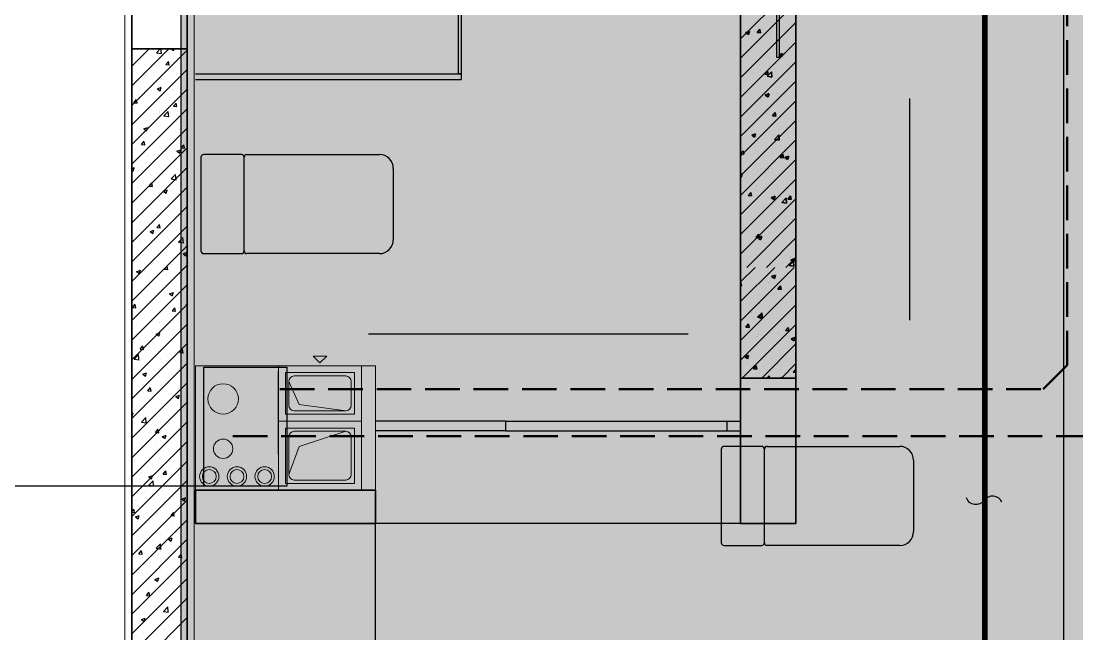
# Model space of a CAD drawing. Header units: inches. Extents: x 143994 to 247866, y 243815 to 272761.
# Drawn here: x 157226 to 161041, y 254842 to 257056 of the extents above; entities that cross this region are included whole.
import ezdxf

# ---------------------------------------------------------------- set-up
doc = ezdxf.new("R2010")
doc.units = ezdxf.units.IN
doc.header["$LTSCALE"] = 1000
doc.header["$MEASUREMENT"] = 0
doc.linetypes.add('DASH', pattern=[0.35, 0.25, -0.1])
doc.layers.get('DEFPOINTS').update_dxf_attribs({"color": 62})
for name, color, linetype in [('0-建筑1F', 127, 'Continuous'), ('0-建筑2F', 127, 'Continuous'), ('00污水标注', 130, 'Continuous'), ('00给水标注', 13, 'Continuous'), ('A-ANNO-NOTE', 4, 'Continuous'), ('A-ARCHLINE', 1, 'Continuous'), ('MISC 杂项', 8, 'Continuous'), ('PUB_HATCH', 8, 'Continuous'), ('WINDOW', 8, 'Continuous'), ('厨卫', 44, 'Continuous')]:
    doc.layers.add(name, color=color, linetype=linetype)
for name, color, linetype, lineweight in [('00污水管', 120, 'DASH', 50), ('A-Flr-Opng', 14, 'Continuous', 9), ('A-Wall', 254, 'Continuous', 35), ('W-保温层', 8, 'Continuous', 13)]:
    doc.layers.add(name, color=color, linetype=linetype, lineweight=lineweight)
doc.layers.add('A-ANNO-NPLT', color=250, linetype='Continuous', plot=False)

# ---------------------------------------------------------------- blocks, each defined once
blk = doc.blocks.new('QWQW8EF')
at = {"layer": '00污水标注', "elevation": 0}
blk.add_lwpolyline([(641701.1, -506262.2, 0.575183), (641636.9, -506256.3, -0.604745), (641572.7, -506247.5, -16.924828)], format="xyb", dxfattribs=at)
at = {"layer": '00污水管', "ltscale": 0.5}
for p, q in [((641636.9, -505809.5), (641636.9, -497335.6)), ((641936.9, -505768.3), (641936.9, -497335.6)), ((641850.5, -505854.7), (641936.9, -505768.3)), ((639091.9, -505854.7), (641850.5, -505854.7)), ((641636.9, -505967.6), (641636.9, -505891.8)), ((638921.9, -506024.7), (642150.5, -506024.7)), ((641636.9, -506256.3), (641636.9, -506077.5))]:
    blk.add_line(p, q, dxfattribs=at)
at = {"layer": '00给水标注'}
blk.add_line((638816.9, -506204.7), (638051.4, -506204.7), dxfattribs=at)
blk.add_lwpolyline([(639116.9, -505774.7), (639116.9, -506204.7), (638816.9, -506204.7), (638816.9, -505774.7)], close=True, dxfattribs=at)
blk = doc.blocks.new('144')
at = {"layer": 'A-ARCHLINE', "color": 127}
blk.add_line((639116.9, -384695.3), (639116.9, -384395.3), dxfattribs=at)
at = {"layer": 'A-Flr-Opng', "color": 127}
for p, q in [((639266.9, -384365.3), (639241.9, -384340.3)), ((639241.9, -384340.3), (639291.9, -384340.3)), ((639291.9, -384340.3), (639266.9, -384365.3)), ((638816.9, -384825.3), (638816.9, -384375.3)), ((638816.9, -384375.3), (639416.9, -384375.3)), ((639116.9, -384375.3), (639416.9, -384375.3)), ((639116.9, -384575.3), (639116.9, -384375.3)), ((639416.9, -384375.3), (639466.9, -384375.3)), ((639416.9, -384375.3), (639416.9, -384575.3)), ((639416.9, -384375.3), (639416.9, -384825.3)), ((639466.9, -384825.3), (639466.9, -384375.3)), ((639141.9, -384400.3), (639391.9, -384400.3)), ((639141.9, -384550.3), (639141.9, -384400.3)), ((639153.9, -384518.3), (639153.9, -384432.3)), ((639153.9, -384432.3), (639191.5, -384515.6)), ((639173.9, -384412.3), (639359.9, -384412.3)), ((639379.9, -384432.3), (639379.9, -384518.3)), ((639391.9, -384400.3), (639391.9, -384550.3)), ((639359.9, -384538.3), (639173.9, -384538.3)), ((639191.5, -384515.6), (639359.9, -384538.3)), ((639416.9, -384575.3), (639116.9, -384575.3)), ((639116.9, -384575.3), (639116.9, -384825.3)), ((639416.9, -384575.3), (639116.9, -384575.3)), ((639391.9, -384550.3), (639141.9, -384550.3)), ((639416.9, -384825.3), (639416.9, -384575.3)), ((639391.9, -384600.3), (639141.9, -384600.3)), ((639141.9, -384600.3), (639141.9, -384800.3)), ((639359.9, -384612.3), (639173.9, -384612.3)), ((639191.5, -384666.6), (639359.9, -384612.3)), ((639391.9, -384800.3), (639391.9, -384600.3)), ((639153.9, -384632.3), (639153.9, -384768.3)), ((639379.9, -384768.3), (639379.9, -384632.3)), ((639153.9, -384768.3), (639191.5, -384666.6)), ((639141.9, -384800.3), (639391.9, -384800.3)), ((639173.9, -384788.3), (639359.9, -384788.3)), ((639416.9, -384825.3), (638816.9, -384825.3)), ((639116.9, -384825.3), (639416.9, -384825.3))]:
    blk.add_line(p, q, dxfattribs=at)
for centre, radius in [((638916.9, -384495.3), 55), ((638916.9, -384675.3), 35), ((638866.9, -384775.3), 35), ((638866.9, -384775.3), 25), ((638966.9, -384775.3), 35), ((638966.9, -384775.3), 25), ((639066.9, -384775.3), 35), ((639066.9, -384775.3), 25)]:
    blk.add_circle(centre, radius, dxfattribs=at)
for centre, start, end in [((639173.9, -384432.3), 90, 180), ((639359.9, -384432.3), 0, 90), ((639173.9, -384518.3), 180, 270), ((639359.9, -384518.3), 270, 0), ((639173.9, -384632.3), 90, 180), ((639359.9, -384632.3), 0, 90), ((639173.9, -384768.3), 180, 270), ((639359.9, -384768.3), 270, 0)]:
    blk.add_arc(centre, 20, start, end, dxfattribs=at)
at = {"layer": 'A-Wall', "color": 127}
for p, q in [((638586.9, -380010.3), (638586.9, -387950.3)), ((638786.9, -387950.3), (638786.9, -380010.3)), ((640786.9, -384945.3), (640786.9, -381650.3)), ((640986.9, -381995.3), (640986.9, -384945.3)), ((638786.9, -383230.3), (638586.9, -383230.3)), ((640986.9, -384420.3), (640786.9, -384420.3)), ((638816.9, -384945.3), (638816.9, -384825.3)), ((638816.9, -384825.3), (639466.9, -384825.3)), ((639466.9, -384825.3), (639466.9, -384945.3)), ((639466.9, -384945.3), (638816.9, -384945.3)), ((640986.9, -384945.3), (640786.9, -384945.3))]:
    blk.add_line(p, q, dxfattribs=at)
at = {"layer": 'A-Wall', "color": 127, "linetype": 'Continuous'}
for p, q in [((640786.9, -383194), (640986.9, -382994)), ((640786.9, -383264.7), (640986.9, -383064.7)), ((640786.9, -383335.4), (640986.9, -383135.4)), ((640896.2, -383131), (640896.2, -383131)), ((640977.1, -383135.4), (640977.1, -383135.4)), ((640795.1, -383143.8), (640795.1, -383143.8)), ((640805, -383172), (640819, -383166.6)), ((640805, -383172), (640815, -383178.7)), ((640815, -383179), (640819, -383166.9)), ((640837.9, -383168.4), (640837.9, -383168.4)), ((640846.8, -383171.3), (640856.4, -383159.9)), ((640846.8, -383171.3), (640858.8, -383172.4)), ((640858.8, -383172.6), (640856.4, -383160.1)), ((640860.5, -383155.4), (640860.5, -383155.4)), ((640964.2, -383151.8), (640964.2, -383151.8)), ((640786.9, -383406.2), (640986.9, -383206.2)), ((640792.7, -383210.4), (640792.7, -383210.4)), ((640893, -383184.5), (640893, -383184.5)), ((640893.7, -383197.6), (640893.7, -383197.6)), ((640911.6, -383230.6), (640911.6, -383230.6)), ((640924.4, -383252.5), (640938.4, -383247.2)), ((640934.3, -383259.5), (640938.4, -383247.4)), ((640961.6, -383224.1), (640961.6, -383224.1)), ((640786.9, -383476.9), (640986.9, -383276.9)), ((640790.3, -383277), (640790.3, -383277)), ((640852.3, -383274.8), (640852.3, -383274.8)), ((640854, -383286.7), (640854, -383286.7)), ((640891.3, -383264.2), (640891.3, -383264.2)), ((640924.4, -383252.5), (640934.4, -383259.3)), ((640968.9, -383254.7), (640968.9, -383254.7)), ((640789.4, -383309.1), (640789.4, -383309.1)), ((640858.9, -383309.5), (640858.9, -383309.5)), ((640874.6, -383321.8), (640884.2, -383310.3)), ((640874.6, -383321.8), (640886.5, -383322.8)), ((640882.3, -383329.6), (640897.9, -383313.3)), ((640886.5, -383323), (640884.2, -383310.5)), ((640896.2, -383313.6), (640896.2, -383313.6)), ((640900.1, -383332.5), (640897.9, -383313.5)), ((640900.2, -383318.7), (640900.2, -383318.7)), ((640909, -383302.9), (640909, -383302.9)), ((640960.8, -383291.3), (640960.8, -383291.3)), ((640984.8, -383293), (640984.8, -383293)), ((640786.9, -383547.6), (640986.9, -383347.6)), ((640787.8, -383343.6), (640787.8, -383343.6)), ((640882.3, -383329.6), (640900.1, -383332.3)), ((640888.9, -383330.8), (640888.9, -383330.8)), ((640806.3, -383388.4), (640806.3, -383388.4)), ((640814.2, -383388.4), (640814.2, -383388.4)), ((640856.4, -383381.8), (640856.4, -383381.8)), ((640875.7, -383397.6), (640889.7, -383392.2)), ((640875.7, -383397.6), (640885.7, -383404.3)), ((640885.7, -383404.5), (640889.7, -383392.4)), ((640886.4, -383397.4), (640886.4, -383397.4)), ((640921, -383392.9), (640921, -383392.9)), ((640932.1, -383371.8), (640932.1, -383371.8)), ((640976.6, -383388.7), (640976.6, -383388.7)), ((640786.9, -383618.3), (640986.9, -383418.3)), ((640859.9, -383408.7), (640859.9, -383408.7)), ((640803.8, -383460.7), (640803.8, -383460.7)), ((640879.5, -383450.7), (640879.5, -383450.7)), ((640884, -383463.9), (640884, -383463.9)), ((640902.3, -383472.2), (640911.9, -383460.7)), ((640902.3, -383472.2), (640914.3, -383473.3)), ((640914.3, -383473.5), (640911.9, -383460.9)), ((640786.9, -383689), (640986.9, -383489)), ((640817.4, -383517.5), (640817.4, -383517.5)), ((640882, -383495.1), (640882, -383495.1)), ((640953.2, -383513), (640953.2, -383513)), ((640968.3, -383508), (640968.3, -383508)), ((640985.4, -383515.5), (640985.4, -383515.5)), ((640826.9, -383529.6), (640826.9, -383529.6)), ((640827.1, -383542.6), (640841.1, -383537.2)), ((640827.1, -383542.6), (640837, -383549.3)), ((640837, -383549.5), (640841.1, -383537.5)), ((640851.7, -383528), (640851.7, -383528)), ((640881.6, -383530.5), (640881.6, -383530.5)), ((640908.9, -383557.5), (640924.4, -383541.3)), ((640924.2, -383522), (640924.2, -383522)), ((640926.6, -383560.4), (640924.4, -383541.4)), ((640786.9, -383759.7), (640986.9, -383559.7)), ((640899.6, -383571.9), (640899.6, -383571.9)), ((640900.6, -383591.9), (640900.6, -383591.9)), ((640908.9, -383557.5), (640926.6, -383560.3)), ((640950.7, -383585.3), (640950.7, -383585.3)), ((640983, -383582.1), (640983, -383582.1)), ((640786.9, -383609.7), (640796.2, -383598.6)), ((640786.9, -383610.1), (640798.6, -383611.2)), ((640786.9, -383830.4), (640986.9, -383630.4)), ((640798.6, -383611.4), (640796.2, -383598.8)), ((640842.2, -383596.8), (640842.2, -383596.8)), ((640879.1, -383597.1), (640879.1, -383597.1)), ((640930.1, -383622.7), (640939.7, -383611.2)), ((640930.1, -383622.7), (640942, -383623.7)), ((640942, -383623.9), (640939.7, -383611.4)), ((640946.5, -383623.1), (640960.5, -383617.8)), ((640946.5, -383623.1), (640956.4, -383629.8)), ((640949, -383601.3), (640949, -383601.3)), ((640956.4, -383630.1), (640960.5, -383618)), ((640848, -383670.7), (640848, -383670.7)), ((640859.3, -383661.9), (640859.3, -383661.9)), ((640876.7, -383663.7), (640876.7, -383663.7)), ((640898.1, -383664.2), (640898.1, -383664.2)), ((640973.8, -383654.2), (640973.8, -383654.2)), ((640976, -383641.9), (640976, -383641.9)), ((640980.6, -383648.7), (640980.6, -383648.7)), ((640786.9, -383684.4), (640792.4, -383682.3)), ((640786.9, -383693.4), (640788.4, -383694.3)), ((640786.9, -383901.1), (640986.9, -383701.1)), ((640788.4, -383694.6), (640792.4, -383682.5)), ((640803.3, -383699), (640803.3, -383699)), ((640910.1, -383703.5), (640910.1, -383703.5)), ((640845.4, -383743), (640845.4, -383743)), ((640845.5, -383725.8), (640845.5, -383725.8)), ((640874.3, -383730.3), (640874.3, -383730.3)), ((640921.2, -383733.1), (640921.2, -383733.1)), ((640952.2, -383730.4), (640952.2, -383730.4)), ((640978.1, -383715.3), (640978.1, -383715.3)), ((640786.9, -383971.8), (640986.9, -383771.8)), ((640795.4, -383749.6), (640795.4, -383749.6)), ((640814.4, -383760.5), (640824, -383749.1)), ((640814.4, -383760.5), (640826.3, -383761.6)), ((640826.3, -383761.8), (640824, -383749.3)), ((640851.1, -383781.3), (640851.1, -383781.3)), ((640897.8, -383768.2), (640911.8, -383762.8)), ((640897.8, -383768.2), (640907.7, -383774.9)), ((640907.7, -383775.1), (640911.8, -383763)), ((640935.4, -383785.4), (640951, -383769.2)), ((640935.4, -383785.4), (640953.2, -383788.2)), ((640953.2, -383788.4), (640950.9, -383769.4)), ((640957.8, -383773.1), (640967.4, -383761.6)), ((640957.8, -383773.1), (640969.8, -383774.1)), ((640969.8, -383774.4), (640967.4, -383761.8)), ((640967.7, -383761.3), (640967.7, -383761.3)), ((640975.7, -383781.8), (640975.7, -383781.8)), ((640792.8, -383821.9), (640792.8, -383821.9)), ((640868.6, -383811.9), (640868.6, -383811.9)), ((640870.3, -383805.2), (640870.3, -383805.2)), ((640871.8, -383796.8), (640871.8, -383796.8)), ((640977, -383809.7), (640977, -383809.7)), ((640809.2, -384020.3), (640986.9, -383842.6)), ((640899, -383825.2), (640899, -383825.2)), ((640973.3, -383848.4), (640973.3, -383848.4)), ((640816, -383890.8), (640816, -383890.8)), ((640842.1, -383911), (640851.7, -383899.5)), ((640854.1, -383912.3), (640851.7, -383899.7)), ((640869.4, -383863.4), (640869.4, -383863.4)), ((640942.3, -383874.2), (640942.3, -383874.2)), ((640975.4, -383895.2), (640975.4, -383895.2)), ((640831.3, -383907.4), (640831.3, -383907.4)), ((640842.1, -383911), (640854.1, -383912)), ((640849.1, -383913.2), (640863.1, -383907.8)), ((640849.1, -383913.2), (640859.1, -383919.9)), ((640858.7, -383915.2), (640858.7, -383915.2)), ((640859.1, -383920.1), (640863.1, -383908)), ((640867, -383930), (640867, -383930)), ((640873.5, -383934.2), (640873.5, -383934.2)), ((640879.9, -384020.3), (640986.9, -383913.3)), ((640938.1, -383911.9), (640938.1, -383911.9)), ((640970.8, -383915), (640970.8, -383915)), ((640985.6, -383923.5), (640986.9, -383921.9)), ((640985.6, -383923.5), (640986.9, -383923.7)), ((640889.7, -383953.1), (640889.7, -383953.1)), ((640939.7, -383946.5), (640939.7, -383946.5)), ((640980.3, -383938.7), (640980.3, -383938.7)), ((640791.5, -384009), (640791.5, -384009)), ((640864.5, -383996.6), (640864.5, -383996.6)), ((640898.3, -384013.5), (640898.3, -384013.5)), ((640950.6, -384020.3), (640986.9, -383984)), ((640961.9, -384013.4), (640977.5, -383997.1)), ((640961.9, -384013.4), (640979.7, -384016.1)), ((640967.1, -384014.5), (640967.1, -384014.5)), ((640968.4, -383981.6), (640968.4, -383981.6)), ((640968.5, -383993.7), (640982.5, -383988.3)), ((640968.5, -383993.7), (640978.5, -384000.4)), ((640979.7, -384016.3), (640977.5, -383997.3)), ((640978.5, -384000.6), (640982.5, -383988.6)), ((640786.9, -384072.5), (640839.1, -384020.3)), ((640786.9, -384143.2), (640909.9, -384020.3)), ((640786.9, -384213.9), (640980.6, -384020.3)), ((640787.4, -384022.3), (640787.4, -384022.3)), ((640899, -384053), (640913, -384047.6)), ((640899, -384053), (640908.9, -384059.7)), ((640909, -384059.9), (640913.1, -384047.8)), ((640957.4, -384040.1), (640957.4, -384040.1)), ((640962.9, -384015.4), (640962.9, -384015.4)), ((640786.9, -384074.6), (640787.4, -384074)), ((640786.9, -384284.6), (640986.9, -384084.6)), ((640786.9, -384086.3), (640789.7, -384086.6)), ((640789.8, -384086.8), (640787.5, -384074.3)), ((640824.2, -384055.5), (640824.2, -384055.5)), ((640831.1, -384056.7), (640831.1, -384056.7)), ((640888.9, -384073.9), (640888.9, -384073.9)), ((640894.5, -384060.2), (640894.5, -384060.2)), ((640921.2, -384098.1), (640930.9, -384086.6)), ((640930.9, -384060), (640930.9, -384060)), ((640933.3, -384099.3), (640931, -384086.8)), ((640904.8, -384119), (640904.8, -384119)), ((640921.2, -384098.1), (640933.2, -384099.1)), ((640954.9, -384112.4), (640954.9, -384112.4)), ((640786.9, -384355.3), (640986.9, -384155.3)), ((640854.3, -384150.2), (640854.3, -384150.2)), ((640886.4, -384140.5), (640886.4, -384140.5)), ((640892, -384162.2), (640892, -384162.2)), ((640970.9, -384130.2), (640970.9, -384130.2)), ((640827.4, -384184.5), (640827.4, -384184.5)), ((640847.6, -384200), (640863.2, -384183.8)), ((640847.6, -384200), (640865.4, -384202.7)), ((640850.3, -384198), (640864.3, -384192.6)), ((640850.3, -384198), (640860.3, -384204.7)), ((640852.2, -384197.8), (640852.2, -384197.8)), ((640860.4, -384204.9), (640864.4, -384192.8)), ((640865.5, -384202.9), (640863.3, -384183.9)), ((640902.3, -384191.2), (640902.3, -384191.2)), ((640934.2, -384189.1), (640934.2, -384189.1)), ((640978, -384181.3), (640978, -384181.3)), ((640986.7, -384193), (640986.7, -384193)), ((640792.7, -384420.3), (640986.9, -384226.1)), ((640805.5, -384236), (640815.2, -384224.5)), ((640805.5, -384236), (640817.5, -384237)), ((640817.6, -384237.2), (640815.2, -384224.7)), ((640884, -384207), (640884, -384207)), ((640949, -384248.5), (640958.6, -384237)), ((640961, -384249.8), (640958.7, -384237.3)), ((640799.6, -384276.7), (640799.6, -384276.7)), ((640846, -384269.6), (640846, -384269.6)), ((640849.6, -384270.1), (640849.6, -384270.1)), ((640852.2, -384263.9), (640852.2, -384263.9)), ((640881.6, -384273.6), (640881.6, -384273.6)), ((640925.4, -384260.2), (640925.4, -384260.2)), ((640949, -384248.5), (640960.9, -384249.6)), ((640959, -384268.4), (640959, -384268.4)), ((640962.7, -384249.6), (640962.7, -384249.6)), ((640969.7, -384278.5), (640983.7, -384273.1)), ((640969.7, -384278.5), (640979.7, -384285.2)), ((640979.7, -384285.4), (640983.8, -384273.4)), ((640984.3, -384259.5), (640984.3, -384259.5)), ((640863.4, -384420.3), (640986.9, -384296.8)), ((640893.9, -384313.5), (640893.9, -384313.5)), ((640797, -384349), (640797, -384349)), ((640801.7, -384343), (640815.7, -384337.6)), ((640801.7, -384343), (640811.6, -384349.7)), ((640811.7, -384349.9), (640815.7, -384337.9)), ((640872.8, -384339), (640872.8, -384339)), ((640879.1, -384340.2), (640879.1, -384340.2)), ((640981.8, -384326.1), (640981.8, -384326.1)), ((640813.3, -384366.1), (640813.3, -384366.1)), ((640833.3, -384386.4), (640842.9, -384374.9)), ((640833.3, -384386.4), (640845.2, -384387.5)), ((640845.3, -384387.7), (640843, -384375.1)), ((640855.4, -384392.9), (640855.4, -384392.9)), ((640920, -384370.6), (640920, -384370.6)), ((640934.1, -384420.3), (640986.9, -384367.5)), ((640970.3, -384383.5), (640970.3, -384383.5)), ((640976.7, -384399), (640986.4, -384387.5)), ((640979.4, -384392.7), (640979.4, -384392.7)), ((640986.9, -384390.2), (640986.5, -384387.7)), ((640820.2, -384417.9), (640820.2, -384417.9)), ((640853.7, -384403.5), (640853.7, -384403.5)), ((640876.7, -384406.8), (640876.7, -384406.8)), ((640881.5, -384420.3), (640889.7, -384411.7)), ((640890.8, -384420.3), (640889.8, -384411.9)), ((640929.5, -384420.3), (640935.1, -384418.2)), ((640934.5, -384420.3), (640935.1, -384418.4)), ((640946.5, -384401.3), (640946.5, -384401.3)), ((640962.2, -384397.4), (640962.2, -384397.4)), ((640976.7, -384399), (640986.9, -384399.9))]:
    blk.add_line(p, q, dxfattribs=at)
at = {"layer": 'MISC 杂项', "color": 127}
blk.add_line((640786.9, -384945.3), (639466.9, -384945.3), dxfattribs=at)
at = {"layer": 'PUB_HATCH', "color": 127, "linetype": 'Continuous'}
for p, q in [((638586.9, -383293.3), (638649.9, -383230.3)), ((638586.9, -383364), (638720.6, -383230.3)), ((638586.9, -383434.7), (638786.9, -383234.7)), ((638641.5, -383249), (638641.5, -383249)), ((638676.1, -383244.6), (638689.8, -383230.3)), ((638676.1, -383244.6), (638693.9, -383247.3)), ((638693.6, -383247.7), (638691.6, -383230.3)), ((638717.3, -383239), (638717.3, -383239)), ((638728.8, -383230.3), (638738.1, -383236.5)), ((638734.7, -383248.3), (638734.7, -383248.3)), ((638737.8, -383237), (638740.1, -383230.3)), ((638740, -383246), (638740, -383246)), ((638591.4, -383255.6), (638591.4, -383255.6)), ((638612.7, -383282.3), (638612.7, -383282.3)), ((638618, -383268.3), (638618, -383268.3)), ((638639, -383258.8), (638639, -383258.8)), ((638709.8, -383287.3), (638719.4, -383275.8)), ((638709.8, -383287.3), (638721.8, -383288.4)), ((638721.5, -383288.9), (638719.1, -383276.3)), ((638719.4, -383286.9), (638719.4, -383286.9)), ((638586.9, -383505.4), (638786.9, -383305.4)), ((638588.9, -383327.9), (638588.9, -383327.9)), ((638636.6, -383325.3), (638636.6, -383325.3)), ((638664.6, -383317.9), (638664.6, -383317.9)), ((638737.6, -383312.5), (638737.6, -383312.5)), ((638694.4, -383338.3), (638694.4, -383338.3)), ((638586.9, -383576.1), (638786.9, -383376.1)), ((638612, -383396.8), (638612, -383396.8)), ((638634.2, -383391.9), (638634.2, -383391.9)), ((638679.5, -383374.9), (638693.5, -383369.5)), ((638679.5, -383374.9), (638689.4, -383381.6)), ((638680.5, -383389.1), (638680.5, -383389.1)), ((638689.1, -383382.1), (638693.2, -383370)), ((638735.2, -383379.1), (638735.2, -383379.1)), ((638738.3, -383380.2), (638738.3, -383380.2)), ((638594.1, -383425.2), (638603.7, -383413.7)), ((638594.1, -383425.2), (638606, -383426.3)), ((638605.8, -383426.8), (638603.4, -383414.2)), ((638615.9, -383411.4), (638615.9, -383411.4)), ((638722.7, -383415.9), (638722.7, -383415.9)), ((638737.5, -383437.8), (638747.2, -383426.3)), ((638737.5, -383437.8), (638749.5, -383438.8)), ((638749.2, -383439.3), (638746.9, -383426.8)), ((638586.9, -383646.8), (638786.9, -383446.8)), ((638631.7, -383458.5), (638631.7, -383458.5)), ((638685.7, -383459), (638685.7, -383459)), ((638686.2, -383457.6), (638686.2, -383457.6)), ((638702.6, -383472.5), (638718.2, -383456.3)), ((638702.6, -383472.5), (638720.4, -383475.3)), ((638720.1, -383475.6), (638717.9, -383456.6)), ((638732.7, -383445.7), (638732.7, -383445.7)), ((638735.8, -383452.5), (638735.8, -383452.5)), ((638586.9, -383717.5), (638786.9, -383517.5)), ((638630.8, -383519.9), (638644.8, -383514.5)), ((638640.5, -383527.1), (638644.5, -383515)), ((638640.7, -383490.7), (638640.7, -383490.7)), ((638730.3, -383512.3), (638730.3, -383512.3)), ((638734.1, -383501.6), (638734.1, -383501.6)), ((638747.5, -383495.2), (638747.5, -383495.2)), ((638617.5, -383521.6), (638617.5, -383521.6)), ((638629.3, -383525.1), (638629.3, -383525.1)), ((638630.8, -383519.9), (638640.8, -383526.6)), ((638633.1, -383537.9), (638633.1, -383537.9)), ((638683.2, -383531.3), (638683.2, -383531.3)), ((638758.9, -383521.4), (638758.9, -383521.4)), ((638586.9, -383788.2), (638786.9, -383588.2)), ((638601.8, -383592.9), (638601.8, -383592.9)), ((638621.8, -383575.6), (638631.5, -383564.2)), ((638621.8, -383575.6), (638633.8, -383576.7)), ((638626.9, -383591.7), (638626.9, -383591.7)), ((638633.5, -383577.2), (638631.2, -383564.7)), ((638693.8, -383591.6), (638693.8, -383591.6)), ((638727.9, -383578.9), (638727.9, -383578.9)), ((638750.2, -383600.4), (638764.2, -383595)), ((638765.3, -383588.2), (638774.9, -383576.7)), ((638765.3, -383588.2), (638777.3, -383589.2)), ((638777, -383589.7), (638774.6, -383577.2)), ((638630.6, -383610.2), (638630.6, -383610.2)), ((638643.9, -383619.8), (638643.9, -383619.8)), ((638706.3, -383600.2), (638706.3, -383600.2)), ((638708.5, -383597.4), (638708.5, -383597.4)), ((638750.2, -383600.4), (638760.1, -383607.1)), ((638750.7, -383624.3), (638750.7, -383624.3)), ((638759.8, -383607.6), (638763.9, -383595.5)), ((638586.9, -383859), (638786.9, -383659)), ((638586.9, -383663.1), (638596.2, -383659.5)), ((638586.9, -383668.1), (638592.1, -383671.6)), ((638591.8, -383672.1), (638595.9, -383660)), ((638624.4, -383658.2), (638624.4, -383658.2)), ((638725.4, -383645.4), (638725.4, -383645.4)), ((638780, -383662.5), (638780, -383662.5)), ((638653.7, -383679.1), (638653.7, -383679.1)), ((638668.7, -383699.1), (638668.7, -383699.1)), ((638729.1, -383700.4), (638744.7, -383684.2)), ((638729.1, -383700.4), (638746.9, -383703.2)), ((638746.6, -383703.5), (638744.4, -383684.5)), ((638775.5, -383703.6), (638775.5, -383703.6)), ((638586.9, -383929.7), (638786.9, -383729.7)), ((638622, -383724.8), (638622, -383724.8)), ((638649.6, -383726.1), (638659.2, -383714.6)), ((638649.6, -383726.1), (638661.5, -383727.1)), ((638661.3, -383727.6), (638658.9, -383715.1)), ((638685.6, -383710.9), (638685.6, -383710.9)), ((638701.5, -383745.4), (638715.5, -383740.1)), ((638701.5, -383745.4), (638711.5, -383752.1)), ((638711.2, -383752.6), (638715.2, -383740.6)), ((638723, -383712), (638723, -383712)), ((638727.4, -383741.4), (638727.4, -383741.4)), ((638777.5, -383734.8), (638777.5, -383734.8)), ((638601.1, -383758), (638601.1, -383758)), ((638616.9, -383774.8), (638616.9, -383774.8)), ((638720.6, -383778.6), (638720.6, -383778.6)), ((638733.5, -383754.8), (638733.5, -383754.8)), ((638586.9, -384000.4), (638786.9, -383800.4)), ((638619.6, -383791.4), (638619.6, -383791.4)), ((638629.8, -383801.3), (638629.8, -383801.3)), ((638674.8, -383820.3), (638674.8, -383820.3)), ((638724.8, -383813.7), (638724.8, -383813.7)), ((638736.5, -383805.8), (638736.5, -383805.8)), ((638617.1, -383858), (638617.1, -383858)), ((638671.9, -383828.2), (638671.9, -383828.2)), ((638693.2, -383844.8), (638693.2, -383844.8)), ((638718.2, -383845.2), (638718.2, -383845.2)), ((638778.7, -383832.7), (638778.7, -383832.7)), ((638586.9, -384071.1), (638786.9, -383871.1)), ((638622.2, -383899.1), (638622.2, -383899.1)), ((638652.9, -383890.5), (638666.9, -383885.1)), ((638652.9, -383890.5), (638662.8, -383897.2)), ((638662.5, -383897.7), (638666.6, -383885.6)), ((638672.2, -383892.6), (638672.2, -383892.6)), ((638677.3, -383876.5), (638687, -383865)), ((638677.3, -383876.5), (638689.3, -383877.6)), ((638689, -383878.1), (638686.7, -383865.5)), ((638748, -383882.6), (638748, -383882.6)), ((638590, -383903), (638590, -383903)), ((638614.7, -383924.5), (638614.7, -383924.5)), ((638696.8, -383907.5), (638696.8, -383907.5)), ((638715.7, -383911.7), (638715.7, -383911.7)), ((638755.7, -383928.3), (638771.2, -383912.1)), ((638755.7, -383928.3), (638773.5, -383931.1)), ((638773.1, -383931.5), (638770.9, -383912.5)), ((638586.9, -384141.8), (638786.9, -383941.8)), ((638619.6, -383971.4), (638619.6, -383971.4)), ((638685, -383964.2), (638685, -383964.2)), ((638695.4, -383961.5), (638695.4, -383961.5)), ((638772.2, -383971), (638786.3, -383965.6)), ((638772.2, -383971), (638782.2, -383977.7)), ((638781.9, -383978.2), (638786, -383966.1)), ((638586.9, -384212.5), (638786.9, -384012.5)), ((638612.3, -383991.1), (638612.3, -383991.1)), ((638657.8, -384009.7), (638657.8, -384009.7)), ((638713.3, -383978.3), (638713.3, -383978.3)), ((638732.9, -384008.1), (638732.9, -384008.1)), ((638764.6, -384014.2), (638764.6, -384014.2)), ((638593.2, -384032), (638593.2, -384032)), ((638604.2, -384035.5), (638618.2, -384030.1)), ((638604.2, -384035.5), (638614.2, -384042.2)), ((638613.9, -384042.7), (638617.9, -384030.6)), ((638616.3, -384028.1), (638616.3, -384028.1)), ((638642.8, -384040.3), (638642.8, -384040.3)), ((638700, -384036.5), (638700, -384036.5)), ((638705.1, -384027), (638714.7, -384015.5)), ((638705.1, -384027), (638717, -384028)), ((638710.9, -384044.9), (638710.9, -384044.9)), ((638716.8, -384028.5), (638714.4, -384016)), ((638769.1, -384023.7), (638769.1, -384023.7)), ((638586.9, -384283.2), (638786.9, -384083.2)), ((638609.8, -384057.7), (638609.8, -384057.7)), ((638590.1, -384119.2), (638590.1, -384119.2)), ((638607.4, -384124.3), (638607.4, -384124.3)), ((638618, -384111.3), (638618, -384111.3)), ((638692.7, -384098.1), (638692.7, -384098.1)), ((638708.4, -384111.5), (638708.4, -384111.5)), ((638716.5, -384102.6), (638716.5, -384102.6)), ((638723.6, -384116), (638737.6, -384110.6)), ((638723.6, -384116), (638733.5, -384122.7)), ((638724.8, -384115.8), (638724.8, -384115.8)), ((638733.2, -384123.2), (638737.3, -384111.1)), ((638766.5, -384096), (638766.5, -384096)), ((638586.9, -384353.9), (638786.9, -384153.9)), ((638589.4, -384164.8), (638599, -384153.4)), ((638589.4, -384164.8), (638601.3, -384165.9)), ((638601.1, -384166.4), (638598.7, -384153.9)), ((638732.8, -384177.4), (638742.5, -384165.9)), ((638744.5, -384178.9), (638742.2, -384166.4)), ((638782.2, -384156.3), (638786.9, -384151.3)), ((638782.2, -384156.3), (638786.9, -384157)), ((638605, -384190.9), (638605, -384190.9)), ((638663.8, -384181.5), (638663.8, -384181.5)), ((638706, -384178.1), (638706, -384178.1)), ((638713.9, -384174.9), (638713.9, -384174.9)), ((638732.8, -384177.4), (638744.8, -384178.4)), ((638586.9, -384424.6), (638786.9, -384224.6)), ((638621.2, -384240.4), (638621.2, -384240.4)), ((638684.4, -384217.4), (638684.4, -384217.4)), ((638685.8, -384218), (638685.8, -384218)), ((638602.5, -384257.4), (638602.5, -384257.4)), ((638611.2, -384260.4), (638611.2, -384260.4)), ((638615.7, -384281.3), (638615.7, -384281.3)), ((638661.3, -384253.8), (638661.3, -384253.8)), ((638674.9, -384261.1), (638688.9, -384255.7)), ((638674.9, -384261.1), (638684.9, -384267.8)), ((638684.6, -384268.3), (638688.6, -384256.2)), ((638703.6, -384244.6), (638703.6, -384244.6)), ((638728, -384244.9), (638728, -384244.9)), ((638732.3, -384261.3), (638732.3, -384261.3)), ((638737, -384243.8), (638737, -384243.8)), ((638586.9, -384495.4), (638786.9, -384295.4)), ((638617.1, -384315.3), (638626.8, -384303.8)), ((638617.1, -384315.3), (638629.1, -384316.3)), ((638628.8, -384316.8), (638626.5, -384304.3)), ((638646, -384319.7), (638646, -384319.7)), ((638701.1, -384311.2), (638701.1, -384311.2)), ((638760.6, -384327.8), (638770.2, -384316.3)), ((638772.3, -384329.4), (638769.9, -384316.8)), ((638595.2, -384351.1), (638610.8, -384334.9)), ((638595.2, -384351.1), (638613, -384353.9)), ((638600.1, -384324), (638600.1, -384324)), ((638608.7, -384332.7), (638608.7, -384332.7)), ((638612.7, -384354.2), (638610.5, -384335.2)), ((638684.4, -384322.7), (638684.4, -384322.7)), ((638692.1, -384351.3), (638692.1, -384351.3)), ((638752.8, -384324.2), (638752.8, -384324.2)), ((638760.6, -384327.8), (638772.6, -384328.9)), ((638586.9, -384566.1), (638786.9, -384366.1)), ((638597.7, -384390.6), (638597.7, -384390.6)), ((638698.7, -384377.8), (638698.7, -384377.8)), ((638758.1, -384384.9), (638758.1, -384384.9)), ((638607.1, -384421.9), (638607.1, -384421.9)), ((638626.3, -384406.1), (638640.3, -384400.7)), ((638626.3, -384406.1), (638636.2, -384412.8)), ((638631.8, -384401.6), (638631.8, -384401.6)), ((638635.9, -384413.3), (638640, -384401.2)), ((638713.9, -384426.4), (638713.9, -384426.4)), ((638586.9, -384636.8), (638786.9, -384436.8)), ((638595.2, -384457.2), (638595.2, -384457.2)), ((638644.9, -384465.7), (638654.5, -384454.2)), ((638644.9, -384465.7), (638656.8, -384466.8)), ((638649.3, -384448.8), (638649.3, -384448.8)), ((638656.6, -384467.3), (638654.2, -384454.7)), ((638683.8, -384470.7), (638683.8, -384470.7)), ((638696.3, -384444.4), (638696.3, -384444.4)), ((638705.5, -384463.8), (638705.5, -384463.8)), ((638755.6, -384457.2), (638755.6, -384457.2)), ((638756, -384453.3), (638756, -384453.3)), ((638586.9, -384707.5), (638786.9, -384507.5)), ((638745.6, -384486.6), (638759.6, -384481.2)), ((638745.6, -384486.6), (638755.6, -384493.3)), ((638755.3, -384493.8), (638759.3, -384481.7)), ((638586.9, -384547.5), (638591.6, -384545.7)), ((638587.2, -384558.3), (638591.3, -384546.2)), ((638592.8, -384523.8), (638592.8, -384523.8)), ((638615.1, -384534.6), (638615.1, -384534.6)), ((638652.9, -384542.7), (638652.9, -384542.7)), ((638674.1, -384528.1), (638674.1, -384528.1)), ((638693.8, -384511), (638693.8, -384511)), ((638703, -384536.1), (638703, -384536.1)), ((638731.7, -384514.6), (638731.7, -384514.6)), ((638778.7, -384526.1), (638778.7, -384526.1)), ((638780.8, -384532.6), (638780.8, -384532.6)), ((638586.9, -384557.4), (638587.5, -384557.8)), ((638586.9, -384778.2), (638786.9, -384578.2)), ((638621.8, -384579), (638637.3, -384562.8)), ((638621.8, -384579), (638639.6, -384581.8)), ((638639.2, -384582.1), (638637, -384563.2)), ((638691.4, -384577.5), (638691.4, -384577.5)), ((638590.4, -384590.3), (638590.4, -384590.3)), ((638600.3, -384621.6), (638600.3, -384621.6)), ((638650.3, -384615), (638650.3, -384615)), ((638672.6, -384616.2), (638682.3, -384604.7)), ((638672.6, -384616.2), (638684.6, -384617.2)), ((638684.3, -384617.7), (638682, -384605.2)), ((638691.5, -384604.6), (638691.5, -384604.6)), ((638726.1, -384605), (638726.1, -384605)), ((638586.9, -384848.9), (638786.9, -384648.9)), ((638587.9, -384656.9), (638587.9, -384656.9)), ((638635.1, -384630.3), (638635.1, -384630.3)), ((638677.3, -384657.1), (638677.3, -384657.1)), ((638689, -384644.1), (638689, -384644.1)), ((638697, -384631.6), (638711, -384626.3)), ((638697, -384631.6), (638706.9, -384638.3)), ((638706.6, -384638.8), (638710.7, -384626.8)), ((638741.9, -384634.8), (638741.9, -384634.8)), ((638784.1, -384661.6), (638784.1, -384661.6)), ((638597.7, -384693.9), (638597.7, -384693.9)), ((638673.5, -384683.9), (638673.5, -384683.9)), ((638586.9, -384919.6), (638786.9, -384719.6)), ((638595.3, -384731.9), (638595.3, -384731.9)), ((638683.2, -384723.9), (638683.2, -384723.9)), ((638686.5, -384710.7), (638686.5, -384710.7)), ((638702.1, -384736.4), (638702.1, -384736.4)), ((638620.9, -384762.8), (638620.9, -384762.8)), ((638648.3, -384776.7), (638662.3, -384771.3)), ((638648.3, -384776.7), (638658.3, -384783.4)), ((638658, -384783.9), (638662, -384771.8)), ((638684.1, -384777.3), (638684.1, -384777.3)), ((638700.4, -384766.6), (638710, -384755.1)), ((638700.4, -384766.6), (638712.3, -384767.6)), ((638712.1, -384768.1), (638709.7, -384755.6)), ((638731.1, -384767.8), (638731.1, -384767.8)), ((638747.2, -384746.2), (638747.2, -384746.2)), ((638586.9, -384990.3), (638786.9, -384790.3)), ((638614.5, -384787.9), (638614.5, -384787.9)), ((638648.3, -384807), (638663.9, -384790.7)), ((638648.3, -384807), (638666.1, -384809.7)), ((638665.8, -384810.1), (638663.6, -384791.1)), ((638663.2, -384838.6), (638663.2, -384838.6)), ((638681.7, -384843.8), (638681.7, -384843.8)), ((638694.6, -384825), (638694.6, -384825)), ((638744.6, -384818.4), (638744.6, -384818.4)), ((638767.7, -384857.2), (638781.7, -384851.8)), ((638769.9, -384843.2), (638769.9, -384843.2)), ((638777.3, -384864.4), (638781.4, -384852.3)), ((638785.5, -384828.9), (638785.5, -384828.9)), ((638586.9, -385061), (638786.9, -384861)), ((638598.6, -384861), (638598.6, -384861)), ((638690.9, -384857.9), (638690.9, -384857.9)), ((638705.3, -384865.5), (638705.3, -384865.5)), ((638767.7, -384857.2), (638777.6, -384863.9)), ((638767.8, -384887.4), (638767.8, -384887.4)), ((638586.9, -384901.8), (638594.3, -384893)), ((638586.9, -384904.7), (638596.6, -384905.5)), ((638596.4, -384906), (638594, -384893.5)), ((638599.7, -384921.7), (638613.7, -384916.3)), ((638599.7, -384921.7), (638609.6, -384928.4)), ((638609.3, -384928.9), (638613.4, -384916.8)), ((638641.9, -384903.9), (638641.9, -384903.9)), ((638679.2, -384910.4), (638679.2, -384910.4)), ((638692, -384897.3), (638692, -384897.3)), ((638728.1, -384917), (638737.8, -384905.5)), ((638728.1, -384917), (638740.1, -384918.1)), ((638739.8, -384918.6), (638737.5, -384906)), ((638783.1, -384895.4), (638783.1, -384895.4)), ((638586.9, -385131.7), (638786.9, -384931.7)), ((638623.4, -384940.3), (638623.4, -384940.3)), ((638715.1, -384966.2), (638715.1, -384966.2)), ((638730.1, -384944.8), (638730.1, -384944.8)), ((638780.7, -384962), (638780.7, -384962)), ((638586.9, -385202.5), (638786.9, -385002.5)), ((638589.3, -384982.8), (638589.3, -384982.8)), ((638639.4, -384976.2), (638639.4, -384976.2)), ((638676.8, -384977), (638676.8, -384977)), ((638682.6, -384977.2), (638682.6, -384977.2)), ((638719, -385002.2), (638733, -384996.8)), ((638719, -385002.2), (638729, -385008.9)), ((638728.7, -385009.4), (638732.7, -384997.3)), ((638612.4, -385054.9), (638622.1, -385043.4)), ((638613.9, -385041.1), (638613.9, -385041.1)), ((638624.1, -385056.5), (638621.8, -385043.9)), ((638674.4, -385043.6), (638674.4, -385043.6)), ((638674.8, -385034.9), (638690.4, -385018.6)), ((638674.8, -385034.9), (638692.6, -385037.6)), ((638692.3, -385038), (638690.1, -385019)), ((638730.6, -385021.1), (638730.6, -385021.1)), ((638778.3, -385028.6), (638778.3, -385028.6)), ((638586.9, -385273.2), (638786.9, -385073.2)), ((638612.4, -385054.9), (638624.4, -385056)), ((638626.6, -385069.4), (638626.6, -385069.4)), ((638662.5, -385045.1), (638662.5, -385045.1)), ((638691.2, -385047), (638691.2, -385047)), ((638733.3, -385073.9), (638733.3, -385073.9)), ((638755.9, -385067.5), (638765.5, -385056)), ((638755.9, -385067.5), (638767.8, -385068.5)), ((638767.6, -385069), (638765.2, -385056.5)), ((638671.9, -385110.2), (638671.9, -385110.2)), ((638690.3, -385111.1), (638690.3, -385111.1)), ((638736.2, -385107.4), (638736.2, -385107.4)), ((638775.8, -385095.2), (638775.8, -385095.2)), ((638786.3, -385100.8), (638786.3, -385100.8)), ((638586.9, -385343.9), (638786.9, -385143.9)), ((638609.9, -385124), (638609.9, -385124)), ((638651.4, -385148.7), (638651.4, -385148.7)), ((638670.4, -385147.2), (638684.4, -385141.9)), ((638670.4, -385147.2), (638680.3, -385154)), ((638680, -385154.5), (638684.1, -385142.4)), ((638758.2, -385153.2), (638758.2, -385153.2)), ((638640.2, -385205.4), (638649.8, -385193.9)), ((638651.9, -385206.9), (638649.5, -385194.4)), ((638669.5, -385176.7), (638669.5, -385176.7)), ((638683.6, -385186.3), (638683.6, -385186.3)), ((638733.7, -385179.7), (638733.7, -385179.7)), ((638773.4, -385161.7), (638773.4, -385161.7)), ((638586.9, -385414.6), (638786.9, -385214.6)), ((638640.2, -385205.4), (638652.1, -385206.4)), ((638682, -385230.4), (638682, -385230.4)), ((638771, -385228.3), (638771, -385228.3)), ((638783.6, -385217.9), (638786.9, -385214)), ((638783.6, -385217.9), (638786.9, -385218.2)), ((638612.4, -385250.9), (638612.4, -385250.9)), ((638631, -385265.1), (638631, -385265.1)), ((638667.1, -385243.3), (638667.1, -385243.3)), ((638681.1, -385258.6), (638681.1, -385258.6)), ((638701.3, -385262.8), (638716.9, -385246.6)), ((638701.3, -385262.8), (638719.1, -385265.6)), ((638718.8, -385265.9), (638716.6, -385246.9)), ((638719.2, -385255.4), (638719.2, -385255.4)), ((638756.8, -385248.6), (638756.8, -385248.6)), ((638586.9, -385485.3), (638786.9, -385285.3)), ((638613.3, -385294.4), (638613.3, -385294.4)), ((638621.7, -385292.3), (638635.7, -385286.9)), ((638621.7, -385292.3), (638631.7, -385299)), ((638631.4, -385299.5), (638635.4, -385287.4)), ((638654.6, -385277.7), (638654.6, -385277.7)), ((638664.6, -385309.9), (638664.6, -385309.9)), ((638730, -385274.4), (638730, -385274.4)), ((638761.4, -385282.2), (638761.4, -385282.2)), ((638768.5, -385294.9), (638768.5, -385294.9)), ((638628.5, -385337.4), (638628.5, -385337.4)), ((638704.2, -385327.5), (638704.2, -385327.5))]:
    blk.add_line(p, q, dxfattribs=at)
at = {"layer": 'W-保温层', "color": 127}
for p, q in [((638561.9, -387950.3), (638561.9, -376410.3)), ((638811.9, -387950.3), (638811.9, -380010.3))]:
    blk.add_line(p, q, dxfattribs=at)
at = {"layer": 'WINDOW', "color": 127, "ltscale": 20}
for p, q in [((639936.9, -384575.2), (639466.9, -384575.2)), ((639936.9, -384575.2), (639936.9, -384610.2)), ((639936.9, -384575.3), (640786.9, -384575.3)), ((640736.9, -384575.3), (640736.9, -384610.2)), ((639936.9, -384610.2), (639466.9, -384610.2)), ((639936.9, -384610.2), (640786.9, -384610.2))]:
    blk.add_line(p, q, dxfattribs=at)
at = {"layer": '厨卫', "color": 127}
for p, q in [((639766.9, -383321.3), (639766.9, -382125.3)), ((639776.9, -382125.3), (639776.9, -383321.3)), ((638816.9, -383321.3), (639776.9, -383321.3)), ((639776.9, -383321.3), (639766.9, -383321.3)), ((639776.9, -383321.3), (639776.9, -383341.3)), ((638816.9, -383341.3), (639776.9, -383341.3)), ((638836.9, -383622.3), (638836.9, -383960.3)), ((638982.9, -383612.3), (638846.9, -383612.3)), ((638992.9, -383960.3), (638992.9, -383622.3)), ((638992.9, -383960.3), (638992.9, -383622.3)), ((639002.9, -383612.3), (639481.9, -383612.3)), ((639531.9, -383662.3), (639531.9, -383920.3)), ((638846.9, -383970.3), (638982.9, -383970.3)), ((639481.9, -383970.3), (639002.9, -383970.3)), ((639466.9, -387950.3), (639466.9, -384945.3))]:
    blk.add_line(p, q, dxfattribs=at)
for centre, radius, start, end in [((638846.9, -383622.3), 10, 90, 180), ((638982.9, -383622.3), 10, 360, 90), ((639002.9, -383622.3), 10, 90, 180), ((639481.9, -383662.3), 50, 360, 90), ((639481.9, -383920.3), 50, 270, 360), ((638846.9, -383960.3), 10, 180, 270), ((638982.9, -383960.3), 10, 270, 360), ((639002.9, -383960.3), 10, 180, 270)]:
    blk.add_arc(centre, radius, start, end, dxfattribs=at)
blk = doc.blocks.new('1442323')
at = {"layer": 'MISC 杂项', "color": 127}
blk.add_line((683416.9, -383469.3), (683416.9, -384269.3), dxfattribs=at)
at = {"layer": '厨卫', "color": 127}
for p, q in [((682936.9, -382049.3), (682936.9, -383319.3)), ((682946.9, -383319.3), (682946.9, -382049.3)), ((682936.9, -383319.3), (682946.9, -383319.3)), ((681461.9, -384319.3), (682616.9, -384319.3)), ((682736.9, -384735.6), (682736.9, -385073.6)), ((682882.9, -384725.6), (682746.9, -384725.6)), ((682892.9, -385073.6), (682892.9, -384735.6)), ((682892.9, -385073.6), (682892.9, -384735.6)), ((682902.9, -384725.6), (683381.9, -384725.6)), ((683431.9, -384775.6), (683431.9, -385033.6)), ((682746.9, -385083.6), (682882.9, -385083.6)), ((683381.9, -385083.6), (682902.9, -385083.6))]:
    blk.add_line(p, q, dxfattribs=at)
for centre, radius, start, end in [((682746.9, -384735.6), 10, 90, 180), ((682882.9, -384735.6), 10, 360, 90), ((682902.9, -384735.6), 10, 90, 180), ((683381.9, -384775.6), 50, 360, 90), ((683381.9, -385033.6), 50, 270, 360), ((682746.9, -385073.6), 10, 180, 270), ((682882.9, -385073.6), 10, 270, 360), ((682902.9, -385073.6), 10, 180, 270)]:
    blk.add_arc(centre, radius, start, end, dxfattribs=at)
blk = doc.blocks.new('fengpitukuang')
at = {"layer": 'A-ANNO-NOTE', "const_width": 12.6, "flags": 128}
blk.add_lwpolyline([(24558.4, -26932.9), (24558.4, -12461.8), (14410.9, -12461.8), (14410.9, -26932.9)], close=True, dxfattribs=at)
at = {"layer": 'A-ANNO-NPLT'}
blk.add_lwpolyline([(24735.2, -27135), (24735.2, -12285), (14234.1, -12285), (14234.1, -27135)], close=True, dxfattribs=at)

msp = doc.modelspace()

# ---------------------------------------------------------------- hatches: boundary and pattern name
at = {"layer": 'DEFPOINTS'}
h = msp.add_hatch(dxfattribs=at)
h.set_pattern_fill('ANSI31', color=250)
h.set_pattern_definition([(45, (-65482.5842, -4e-05), (-1.122532015, 1.122532015), [])])
h.paths.add_polyline_path([(182383.45, 243814.78), (157803.44, 243814.78), (157803.44, 270814.78), (182383.45, 270814.78)])

# ---------------------------------------------------------------- linework, layer by layer
msp.add_lwpolyline([(182383.45, 243814.78), (157803.44, 243814.78), (157803.44, 270814.78), (182383.45, 270814.78)], close=True, dxfattribs=at)

# ---------------------------------------------------------------- block references
at = {"xscale": 1.618856915721959, "yscale": 1.618856915721959, "zscale": 1.618856915721959, "rotation": 359.9999999999163}
msp.add_blockref('fengpitukuang', (120951.08, 291517.88), dxfattribs=at)
msp.add_blockref('QWQW8EF', (-480931.31, 761580.81))
at = {"layer": '0-建筑1F'}
msp.add_blockref('144', (-480961.31, 640186.38), dxfattribs=at)
at = {"layer": '0-建筑2F'}
msp.add_blockref('1442323', (-522981.31, 640245.41), dxfattribs=at)

doc.saveas('drawing.dxf')
